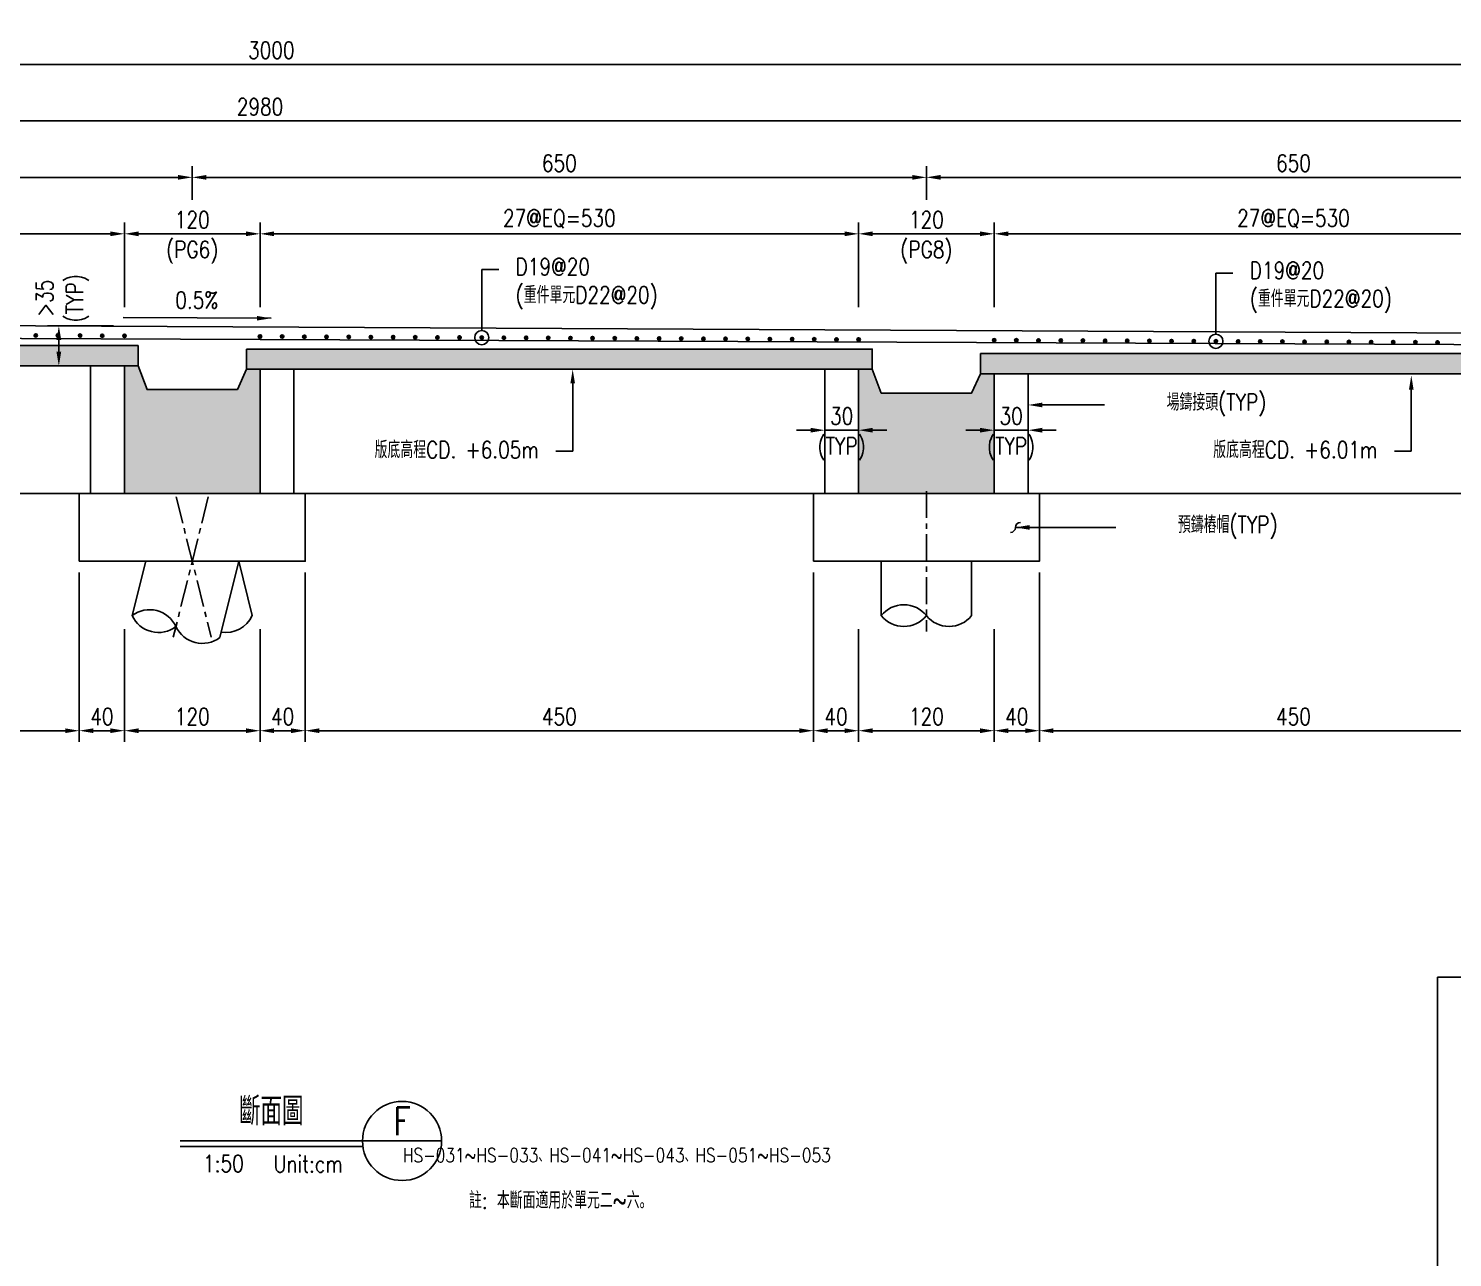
# Model space of a CAD drawing. Extents: x -791 to 13121, y -31587 to 2944.
# Drawn here: x 1700 to 2961, y -8091 to -7002 of the extents above; entities that cross this region are included whole.
import ezdxf
from ezdxf import colors
from ezdxf.entities.mleader import LeaderData, LeaderLine
from ezdxf.enums import TextEntityAlignment as Align
from ezdxf.math import Vec2, Vec3

# ---------------------------------------------------------------- set-up
doc = ezdxf.new("R2010")
doc.units = 0
doc.header["$LTSCALE"] = 0.05
doc.linetypes.add('CENTER', pattern=[50.8, 31.75, -6.35, 6.35, -6.35])
doc.layers.get('0').update_dxf_attribs({"linetype": 'CONTINUOUS'})
doc.layers.get('Defpoints').update_dxf_attribs({"linetype": 'CONTINUOUS'})
for name, color, linetype in [('HB_0', 7, 'CONTINUOUS'), ('HB_DIM', 1, 'CONTINUOUS'), ('HB_ReBar', 3, 'CONTINUOUS'), ('HB_SYMBOLS', 7, 'CONTINUOUS'), ('HB_TXT_CTEXT', 2, 'CONTINUOUS'), ('預鑄梁', 4, 'CONTINUOUS'), ('預鑄版_HATCH', 253, 'CONTINUOUS')]:
    doc.layers.add(name, color=color, linetype=linetype)
doc.styles.get("Standard").update_dxf_attribs({"font": 'ROMANS.shx', "width": 0.8, "bigfont": 'lchinap.shx'})
doc.dimstyles.new('50cm', dxfattribs={"dimscale": 5, "dimtxt": 3, "dimasz": 2.5, "dimexe": 2, "dimexo": 2, "dimgap": 1, "dimtad": 1, "dimdsep": 46, "dimtxsty": 'Standard', "dimcen": 0, "dimclrt": 2, "dimadec": 0, "dimazin": 0, "dimtfac": 1, "dimtix": 1, "dimtmove": 2, "dimatfit": 3, "dimfxl": 0, "dimtolj": 1, "dimtzin": 0, "dimarcsym": 0})

# ---------------------------------------------------------------- blocks, each defined once
blk = doc.blocks.new('預鑄樁帽2x2')
at = {"layer": 'HB_0'}
blk.add_lwpolyline([(-100, 0), (100, 0), (100, 60), (-100, 60)], close=True, dxfattribs=at)
blk = doc.blocks.new('*D86')
at = {"layer": 'Defpoints', "color": 0}
for p in [(3395, -7084.2), (3395, -7211.7), (415, -7259.2)]:
    blk.add_point(p, dxfattribs=at)
at = {"layer": 'HB_DIM', "color": 0, "lineweight": -2}
for p, q in [((415, -7249.2), (415, -7074.2)), ((427.5, -7084.2), (3382.5, -7084.2)), ((3395, -7201.7), (3395, -7074.2))]:
    blk.add_line(p, q, dxfattribs=at)
at = {"layer": 'HB_DIM', "color": 0}
for points in [[(427.5, -7082.1), (427.5, -7086.3), (415, -7084.2)], [(3382.5, -7082.1), (3382.5, -7086.3), (3395, -7084.2)]]:
    blk.add_solid(points, dxfattribs=at)
at = {"layer": 'HB_DIM', "color": 2, "insert": (1905, -7071.7), "char_height": 15, "attachment_point": 5}
blk.add_mtext('\\A1;2980', dxfattribs=at)
blk = doc.blocks.new('*D88')
at = {"layer": 'Defpoints', "color": 0}
for p in [(3415, -7034.2), (3415, -7214.2), (415, -7259.2)]:
    blk.add_point(p, dxfattribs=at)
at = {"layer": 'HB_DIM', "color": 0, "lineweight": -2}
for p, q in [((415, -7249.2), (415, -7024.2)), ((427.5, -7034.2), (3402.5, -7034.2)), ((3415, -7204.2), (3415, -7024.2))]:
    blk.add_line(p, q, dxfattribs=at)
at = {"layer": 'HB_DIM', "color": 0}
for points in [[(427.5, -7032.1), (427.5, -7036.3), (415, -7034.2)], [(3402.5, -7032.1), (3402.5, -7036.3), (3415, -7034.2)]]:
    blk.add_solid(points, dxfattribs=at)
at = {"layer": 'HB_DIM', "color": 2, "insert": (1915, -7021.7), "char_height": 15, "attachment_point": 5}
blk.add_mtext('\\A1;3000', dxfattribs=at)
blk = doc.blocks.new('CA')
at = {"layer": 'HB_SYMBOLS', "color": 3, "linetype": 'Continuous'}
blk.add_line((0, 0), (14, 0), dxfattribs=at)
at = {"layer": 'HB_SYMBOLS', "color": 4, "linetype": 'Continuous'}
blk.add_circle((7, 0), 7, dxfattribs=at)
at = {"layer": 'HB_SYMBOLS', "color": 3, "linetype": 'Continuous', "width": 0.8}
blk.add_attdef('A', text='', height=5, dxfattribs=at).set_placement((7, 3.5), align=Align.MIDDLE)
at = {"layer": 'HB_SYMBOLS', "color": 1, "linetype": 'Continuous', "width": 0.8}
blk.add_attdef('HB2002', text='', height=2.5, dxfattribs=at).set_placement((7, -2.5), align=Align.MIDDLE)
blk = doc.blocks.new('*D81')
at = {"layer": 'Defpoints', "color": 0}
for p in [(1785, -7184.2), (1255, -7259.2), (1785, -7259.2)]:
    blk.add_point(p, dxfattribs=at)
at = {"layer": 'HB_DIM', "color": 0, "lineweight": -2}
for p, q in [((1255, -7249.2), (1255, -7174.2)), ((1267.5, -7184.2), (1772.5, -7184.2)), ((1785, -7249.2), (1785, -7174.2))]:
    blk.add_line(p, q, dxfattribs=at)
at = {"layer": 'HB_DIM', "color": 0}
for points in [[(1267.5, -7182.1), (1267.5, -7186.3), (1255, -7184.2)], [(1772.5, -7182.1), (1772.5, -7186.3), (1785, -7184.2)]]:
    blk.add_solid(points, dxfattribs=at)
at = {"layer": 'HB_DIM', "color": 2, "insert": (1520, -7171), "char_height": 15, "attachment_point": 5}
blk.add_mtext('\\A1;27@EQ=530', dxfattribs=at)
blk = doc.blocks.new('*D82')
at = {"layer": 'Defpoints', "color": 0}
for p in [(2435, -7184.2), (1905, -7259.2), (2435, -7259.2)]:
    blk.add_point(p, dxfattribs=at)
at = {"layer": 'HB_DIM', "color": 0, "lineweight": -2}
for p, q in [((1905, -7249.2), (1905, -7174.2)), ((1917.5, -7184.2), (2422.5, -7184.2)), ((2435, -7249.2), (2435, -7174.2))]:
    blk.add_line(p, q, dxfattribs=at)
at = {"layer": 'HB_DIM', "color": 0}
for points in [[(1917.5, -7182.1), (1917.5, -7186.3), (1905, -7184.2)], [(2422.5, -7182.1), (2422.5, -7186.3), (2435, -7184.2)]]:
    blk.add_solid(points, dxfattribs=at)
at = {"layer": 'HB_DIM', "color": 2, "insert": (2170, -7171), "char_height": 15, "attachment_point": 5}
blk.add_mtext('\\A1;27@EQ=530', dxfattribs=at)
blk = doc.blocks.new('*D83')
at = {"layer": 'Defpoints', "color": 0}
for p in [(3085, -7184.2), (2555, -7259.2), (3085, -7259.2)]:
    blk.add_point(p, dxfattribs=at)
at = {"layer": 'HB_DIM', "color": 0, "lineweight": -2}
for p, q in [((2555, -7249.2), (2555, -7174.2)), ((2567.5, -7184.2), (3072.5, -7184.2)), ((3085, -7249.2), (3085, -7174.2))]:
    blk.add_line(p, q, dxfattribs=at)
at = {"layer": 'HB_DIM', "color": 0}
for points in [[(2567.5, -7182.1), (2567.5, -7186.3), (2555, -7184.2)], [(3072.5, -7182.1), (3072.5, -7186.3), (3085, -7184.2)]]:
    blk.add_solid(points, dxfattribs=at)
at = {"layer": 'HB_DIM', "color": 2, "insert": (2820, -7171), "char_height": 15, "attachment_point": 5}
blk.add_mtext('\\A1;27@EQ=530', dxfattribs=at)
blk = doc.blocks.new('_DotBlank')
at = {"color": 0, "linetype": 'ByBlock', "lineweight": -2}
blk.add_line((-0.5, 0), (-1, 0), dxfattribs=at)
blk.add_circle((0, 0), 0.5, dxfattribs=at)
blk = doc.blocks.new('ReBarPoint')
at = {"layer": 'HB_0'}
h = blk.add_hatch(color=0, dxfattribs=at)
h.dxf.hatch_style = 1
edge = h.paths.add_edge_path()
edge.add_arc((0, 0), 1.5, 0, 360)
at = {"layer": 'HB_ReBar', "color": 0}
blk.add_circle((0, 0), 1.5, dxfattribs=at)
blk = doc.blocks.new('PG67')
at = {"layer": 'HB_0'}
h = blk.add_hatch(color=253, dxfattribs=at)
h.dxf.hatch_style = 1
h.paths.add_polyline_path([(0, 0), (0, 113), (12, 113), (20, 92), (100, 92), (108, 110), (120, 110), (120, 0)])
at = {"layer": '預鑄梁'}
blk.add_lwpolyline([(0, 0), (0, 113), (12, 113), (20, 92), (100, 92), (108, 110), (120, 110), (120, 0), (0, 0)], dxfattribs=at)
blk = doc.blocks.new('PG89')
at = {"layer": 'HB_0'}
h = blk.add_hatch(color=253, dxfattribs=at)
h.dxf.hatch_style = 1
h.paths.add_polyline_path([(0, 0), (0, 110), (12, 110), (20, 89), (100, 89), (108, 106), (120, 106), (120, 0)])
at = {"layer": '預鑄梁'}
blk.add_lwpolyline([(0, 0), (0, 110), (12, 110), (20, 89), (100, 89), (108, 106), (120, 106), (120, 0), (0, 0)], dxfattribs=at)
blk = doc.blocks.new('*D98')
at = {"layer": 'Defpoints', "color": 0}
for p in [(2435, -7358.1), (2405, -7414.2), (2435, -7414.2)]:
    blk.add_point(p, dxfattribs=at)
at = {"layer": 'HB_DIM', "color": 0, "lineweight": -2}
for p, q in [((2405, -7404.2), (2405, -7348.1)), ((2435, -7404.2), (2435, -7348.1)), ((2392.5, -7358.1), (2380, -7358.1)), ((2405, -7358.1), (2435, -7358.1)), ((2447.5, -7358.1), (2460, -7358.1))]:
    blk.add_line(p, q, dxfattribs=at)
at = {"layer": 'HB_DIM', "color": 0}
for points in [[(2392.5, -7356), (2392.5, -7360.2), (2405, -7358.1)], [(2447.5, -7356), (2447.5, -7360.2), (2435, -7358.1)]]:
    blk.add_solid(points, dxfattribs=at)
at = {"layer": 'HB_DIM', "color": 2, "char_height": 15, "attachment_point": 5}
for s, insert in [('\\A1;30', (2420, -7345.6)), ('\\A1;(TYP)', (2420, -7374.6))]:
    blk.add_mtext(s, dxfattribs=dict(at, insert=insert))
blk = doc.blocks.new('*D99')
at = {"layer": 'Defpoints', "color": 0}
for p in [(2585, -7358.1), (2555, -7414.2), (2585, -7414.2)]:
    blk.add_point(p, dxfattribs=at)
at = {"layer": 'HB_DIM', "color": 0, "lineweight": -2}
for p, q in [((2555, -7404.2), (2555, -7348.1)), ((2585, -7404.2), (2585, -7348.1)), ((2542.5, -7358.1), (2530, -7358.1)), ((2555, -7358.1), (2585, -7358.1)), ((2597.5, -7358.1), (2610, -7358.1))]:
    blk.add_line(p, q, dxfattribs=at)
at = {"layer": 'HB_DIM', "color": 0}
for points in [[(2542.5, -7356), (2542.5, -7360.2), (2555, -7358.1)], [(2597.5, -7356), (2597.5, -7360.2), (2585, -7358.1)]]:
    blk.add_solid(points, dxfattribs=at)
at = {"layer": 'HB_DIM', "color": 2, "char_height": 15, "attachment_point": 5}
for s, insert in [('\\A1;30', (2570, -7345.6)), ('\\A1;(TYP)', (2570, -7374.6))]:
    blk.add_mtext(s, dxfattribs=dict(at, insert=insert))
blk = doc.blocks.new('*D128')
at = {"layer": 'Defpoints', "color": 0}
for p in [(1726.9, -7265.7), (1785.2, -7265.7), (1785, -7301.2)]:
    blk.add_point(p, dxfattribs=at)
at = {"layer": 'HB_DIM', "color": 0, "lineweight": -2}
for p, q in [((1775.2, -7265.7), (1716.9, -7265.7)), ((1726.9, -7288.7), (1726.9, -7278.2)), ((1775, -7301.2), (1716.9, -7301.2))]:
    blk.add_line(p, q, dxfattribs=at)
at = {"layer": 'HB_DIM', "color": 0}
for points in [[(1724.8, -7278.2), (1729, -7278.2), (1726.9, -7265.7)], [(1724.8, -7288.7), (1729, -7288.7), (1726.9, -7301.2)]]:
    blk.add_solid(points, dxfattribs=at)
at = {"layer": 'HB_DIM', "color": 2, "char_height": 15, "attachment_point": 5, "rotation": 90}
for s, insert in [('\\A1;(TYP)', (1743.4, -7241.3)), ('\\A1;>35', (1714.4, -7241.3))]:
    blk.add_mtext(s, dxfattribs=dict(at, insert=insert))
blk = doc.blocks.new('80cm直樁')
at = {"layer": 'HB_0', "linetype": 'Continuous'}
for p, q in [((-40, -48.1), (-40, 0)), ((40, -48.1), (40, 0))]:
    blk.add_line(p, q, dxfattribs=at)
for points in [[(-40, -48.1, -0.48), (0, -48.1, 0.48), (40, -48.1, 0.48)], [(-40, -48.1, 0.48), (0, -48.1, 0.48)]]:
    blk.add_lwpolyline(points, format="xyb", dxfattribs=at)
at = {"layer": 'HB_DIM', "color": 1, "linetype": 'CENTER', "ltscale": 15}
blk.add_line((0, 62.2), (0, -62.2), dxfattribs=at)
blk = doc.blocks.new('80cm斜樁側面')
at = {"layer": 'HB_0', "linetype": 'Continuous'}
for points in [[(-41.2, 0), (-53.2, -48.1)], [(24.4, -67.5), (41.2, 0)]]:
    blk.add_lwpolyline(points, dxfattribs=at)
at = {"layer": 'HB_0'}
blk.add_lwpolyline([(53.2, -48.1), (41.2, 0)], dxfattribs=at)
at = {"layer": 'HB_0', "linetype": 'Continuous'}
for points in [[(-53.2, -48.1, -0.48), (-14.4, -57.8, 0.48), (24.4, -67.5, 0.48)], [(-53.2, -48.1, 0.48), (-14.4, -57.8, 0.48)], [(25.6, -62.6, 0.340232), (53.2, -48.1)]]:
    blk.add_lwpolyline(points, format="xyb", dxfattribs=at)
at = {"layer": 'HB_DIM', "color": 1, "linetype": 'CENTER', "ltscale": 15}
for p, q in [((14.2, 57), (-16.8, -67.3)), ((-14.2, 57), (16.8, -67.3))]:
    blk.add_line(p, q, dxfattribs=at)
blk = doc.blocks.new('*D828')
at = {"layer": 'Defpoints', "color": 0}
for p in [(1845, -7134.2), (1195, -7164.2), (1845, -7164.2)]:
    blk.add_point(p, dxfattribs=at)
at = {"layer": 'HB_DIM', "color": 0, "lineweight": -2}
for p, q in [((1195, -7154.2), (1195, -7124.2)), ((1207.5, -7134.2), (1832.5, -7134.2)), ((1845, -7154.2), (1845, -7124.2))]:
    blk.add_line(p, q, dxfattribs=at)
at = {"layer": 'HB_DIM', "color": 0}
for points in [[(1207.5, -7132.1), (1207.5, -7136.3), (1195, -7134.2)], [(1832.5, -7132.1), (1832.5, -7136.3), (1845, -7134.2)]]:
    blk.add_solid(points, dxfattribs=at)
at = {"layer": 'HB_DIM', "color": 2, "insert": (1520, -7121.7), "char_height": 15, "attachment_point": 5}
blk.add_mtext('\\A1;650', dxfattribs=at)
blk = doc.blocks.new('*D829')
at = {"layer": 'Defpoints', "color": 0}
for p in [(2495, -7134.2), (1845, -7164.2), (2495, -7164.2)]:
    blk.add_point(p, dxfattribs=at)
at = {"layer": 'HB_DIM', "color": 0, "lineweight": -2}
for p, q in [((1845, -7154.2), (1845, -7124.2)), ((1857.5, -7134.2), (2482.5, -7134.2)), ((2495, -7154.2), (2495, -7124.2))]:
    blk.add_line(p, q, dxfattribs=at)
at = {"layer": 'HB_DIM', "color": 0}
for points in [[(1857.5, -7132.1), (1857.5, -7136.3), (1845, -7134.2)], [(2482.5, -7132.1), (2482.5, -7136.3), (2495, -7134.2)]]:
    blk.add_solid(points, dxfattribs=at)
at = {"layer": 'HB_DIM', "color": 2, "insert": (2170, -7121.7), "char_height": 15, "attachment_point": 5}
blk.add_mtext('\\A1;650', dxfattribs=at)
blk = doc.blocks.new('*D830')
at = {"layer": 'Defpoints', "color": 0}
for p in [(3145, -7134.2), (2495, -7164.2), (3145, -7164.2)]:
    blk.add_point(p, dxfattribs=at)
at = {"layer": 'HB_DIM', "color": 0, "lineweight": -2}
for p, q in [((2495, -7154.2), (2495, -7124.2)), ((2507.5, -7134.2), (3132.5, -7134.2)), ((3145, -7154.2), (3145, -7124.2))]:
    blk.add_line(p, q, dxfattribs=at)
at = {"layer": 'HB_DIM', "color": 0}
for points in [[(2507.5, -7132.1), (2507.5, -7136.3), (2495, -7134.2)], [(3132.5, -7132.1), (3132.5, -7136.3), (3145, -7134.2)]]:
    blk.add_solid(points, dxfattribs=at)
at = {"layer": 'HB_DIM', "color": 2, "insert": (2820, -7121.7), "char_height": 15, "attachment_point": 5}
blk.add_mtext('\\A1;650', dxfattribs=at)
blk = doc.blocks.new('*D824')
at = {"layer": 'Defpoints', "color": 0}
for p in [(1785, -7184.2), (1785, -7259.2), (1905, -7259.2)]:
    blk.add_point(p, dxfattribs=at)
at = {"layer": 'HB_DIM', "color": 0, "lineweight": -2}
for p, q in [((1785, -7249.2), (1785, -7174.2)), ((1892.5, -7184.2), (1797.5, -7184.2)), ((1905, -7249.2), (1905, -7174.2))]:
    blk.add_line(p, q, dxfattribs=at)
at = {"layer": 'HB_DIM', "color": 0}
for points in [[(1797.5, -7182.1), (1797.5, -7186.3), (1785, -7184.2)], [(1892.5, -7182.1), (1892.5, -7186.3), (1905, -7184.2)]]:
    blk.add_solid(points, dxfattribs=at)
at = {"layer": 'HB_DIM', "color": 2, "char_height": 15, "attachment_point": 5}
for s, insert in [('\\A1;120', (1845, -7171.7)), ('\\A1;(PG6)', (1845, -7200.6))]:
    blk.add_mtext(s, dxfattribs=dict(at, insert=insert))
blk = doc.blocks.new('*D825')
at = {"layer": 'Defpoints', "color": 0}
for p in [(2435, -7184.2), (2435, -7259.2), (2555, -7259.2)]:
    blk.add_point(p, dxfattribs=at)
at = {"layer": 'HB_DIM', "color": 0, "lineweight": -2}
for p, q in [((2435, -7249.2), (2435, -7174.2)), ((2542.5, -7184.2), (2447.5, -7184.2)), ((2555, -7249.2), (2555, -7174.2))]:
    blk.add_line(p, q, dxfattribs=at)
at = {"layer": 'HB_DIM', "color": 0}
for points in [[(2447.5, -7182.1), (2447.5, -7186.3), (2435, -7184.2)], [(2542.5, -7182.1), (2542.5, -7186.3), (2555, -7184.2)]]:
    blk.add_solid(points, dxfattribs=at)
at = {"layer": 'HB_DIM', "color": 2, "char_height": 15, "attachment_point": 5}
for s, insert in [('\\A1;120', (2495, -7171.7)), ('\\A1;(PG8)', (2495, -7200.6))]:
    blk.add_mtext(s, dxfattribs=dict(at, insert=insert))
blk = doc.blocks.new('*D864')
at = {"layer": 'Defpoints', "color": 0}
for p in [(1295, -7474.2), (1745, -7474.2), (1745, -7624.2)]:
    blk.add_point(p, dxfattribs=at)
at = {"layer": 'HB_DIM', "color": 0, "lineweight": -2}
for p, q in [((1295, -7484.2), (1295, -7634.2)), ((1745, -7484.2), (1745, -7634.2)), ((1307.5, -7624.2), (1732.5, -7624.2))]:
    blk.add_line(p, q, dxfattribs=at)
at = {"layer": 'HB_DIM', "color": 0}
for points in [[(1307.5, -7622.1), (1307.5, -7626.3), (1295, -7624.2)], [(1732.5, -7622.1), (1732.5, -7626.3), (1745, -7624.2)]]:
    blk.add_solid(points, dxfattribs=at)
at = {"layer": 'HB_DIM', "color": 2, "insert": (1520, -7611.7), "char_height": 15, "attachment_point": 5}
blk.add_mtext('\\A1;450', dxfattribs=at)
blk = doc.blocks.new('*D865')
at = {"layer": 'Defpoints', "color": 0}
for p in [(2435, -7524.2), (2555, -7524.2), (2555, -7624.2)]:
    blk.add_point(p, dxfattribs=at)
at = {"layer": 'HB_DIM', "color": 0, "lineweight": -2}
for p, q in [((2435, -7534.2), (2435, -7634.2)), ((2555, -7534.2), (2555, -7634.2)), ((2447.5, -7624.2), (2542.5, -7624.2))]:
    blk.add_line(p, q, dxfattribs=at)
at = {"layer": 'HB_DIM', "color": 0}
for points in [[(2447.5, -7622.1), (2447.5, -7626.3), (2435, -7624.2)], [(2542.5, -7622.1), (2542.5, -7626.3), (2555, -7624.2)]]:
    blk.add_solid(points, dxfattribs=at)
at = {"layer": 'HB_DIM', "color": 2, "insert": (2495, -7611.7), "char_height": 15, "attachment_point": 5}
blk.add_mtext('\\A1;120', dxfattribs=at)
blk = doc.blocks.new('*D867')
at = {"layer": 'Defpoints', "color": 0}
for p in [(1945, -7474.2), (2395, -7474.2), (2395, -7624.2)]:
    blk.add_point(p, dxfattribs=at)
at = {"layer": 'HB_DIM', "color": 0, "lineweight": -2}
for p, q in [((1945, -7484.2), (1945, -7634.2)), ((2395, -7484.2), (2395, -7634.2)), ((1957.5, -7624.2), (2382.5, -7624.2))]:
    blk.add_line(p, q, dxfattribs=at)
at = {"layer": 'HB_DIM', "color": 0}
for points in [[(1957.5, -7622.1), (1957.5, -7626.3), (1945, -7624.2)], [(2382.5, -7622.1), (2382.5, -7626.3), (2395, -7624.2)]]:
    blk.add_solid(points, dxfattribs=at)
at = {"layer": 'HB_DIM', "color": 2, "insert": (2170, -7611.7), "char_height": 15, "attachment_point": 5}
blk.add_mtext('\\A1;450', dxfattribs=at)
blk = doc.blocks.new('*D868')
at = {"layer": 'Defpoints', "color": 0}
for p in [(2595, -7474.2), (2555, -7524.2), (2555, -7624.2)]:
    blk.add_point(p, dxfattribs=at)
at = {"layer": 'HB_DIM', "color": 0, "lineweight": -2}
for p, q in [((2595, -7484.2), (2595, -7634.2)), ((2555, -7534.2), (2555, -7634.2)), ((2582.5, -7624.2), (2567.5, -7624.2))]:
    blk.add_line(p, q, dxfattribs=at)
at = {"layer": 'HB_DIM', "color": 0}
for points in [[(2567.5, -7622.1), (2567.5, -7626.3), (2555, -7624.2)], [(2582.5, -7622.1), (2582.5, -7626.3), (2595, -7624.2)]]:
    blk.add_solid(points, dxfattribs=at)
at = {"layer": 'HB_DIM', "color": 2, "insert": (2575, -7611.7), "char_height": 15, "attachment_point": 5}
blk.add_mtext('\\A1;40', dxfattribs=at)
blk = doc.blocks.new('*D871')
at = {"layer": 'Defpoints', "color": 0}
for p in [(2595, -7474.2), (3045, -7474.2), (3045, -7624.2)]:
    blk.add_point(p, dxfattribs=at)
at = {"layer": 'HB_DIM', "color": 0, "lineweight": -2}
for p, q in [((2595, -7484.2), (2595, -7634.2)), ((3045, -7484.2), (3045, -7634.2)), ((2607.5, -7624.2), (3032.5, -7624.2))]:
    blk.add_line(p, q, dxfattribs=at)
at = {"layer": 'HB_DIM', "color": 0}
for points in [[(2607.5, -7622.1), (2607.5, -7626.3), (2595, -7624.2)], [(3032.5, -7622.1), (3032.5, -7626.3), (3045, -7624.2)]]:
    blk.add_solid(points, dxfattribs=at)
at = {"layer": 'HB_DIM', "color": 2, "insert": (2820, -7611.7), "char_height": 15, "attachment_point": 5}
blk.add_mtext('\\A1;450', dxfattribs=at)
blk = doc.blocks.new('*D876')
at = {"layer": 'Defpoints', "color": 0}
for p in [(2395, -7474.2), (2435, -7524.2), (2435, -7624.2)]:
    blk.add_point(p, dxfattribs=at)
at = {"layer": 'HB_DIM', "color": 0, "lineweight": -2}
for p, q in [((2395, -7484.2), (2395, -7634.2)), ((2435, -7534.2), (2435, -7634.2)), ((2407.5, -7624.2), (2422.5, -7624.2))]:
    blk.add_line(p, q, dxfattribs=at)
at = {"layer": 'HB_DIM', "color": 0}
for points in [[(2407.5, -7622.1), (2407.5, -7626.3), (2395, -7624.2)], [(2422.5, -7622.1), (2422.5, -7626.3), (2435, -7624.2)]]:
    blk.add_solid(points, dxfattribs=at)
at = {"layer": 'HB_DIM', "color": 2, "insert": (2415, -7611.7), "char_height": 15, "attachment_point": 5}
blk.add_mtext('\\A1;40', dxfattribs=at)
blk = doc.blocks.new('*D877')
at = {"layer": 'Defpoints', "color": 0}
for p in [(1785, -7524.2), (1905, -7524.2), (1905, -7624.2)]:
    blk.add_point(p, dxfattribs=at)
at = {"layer": 'HB_DIM', "color": 0, "lineweight": -2}
for p, q in [((1785, -7534.2), (1785, -7634.2)), ((1905, -7534.2), (1905, -7634.2)), ((1797.5, -7624.2), (1892.5, -7624.2))]:
    blk.add_line(p, q, dxfattribs=at)
at = {"layer": 'HB_DIM', "color": 0}
for points in [[(1797.5, -7622.1), (1797.5, -7626.3), (1785, -7624.2)], [(1892.5, -7622.1), (1892.5, -7626.3), (1905, -7624.2)]]:
    blk.add_solid(points, dxfattribs=at)
at = {"layer": 'HB_DIM', "color": 2, "insert": (1845, -7611.7), "char_height": 15, "attachment_point": 5}
blk.add_mtext('\\A1;120', dxfattribs=at)
blk = doc.blocks.new('*D878')
at = {"layer": 'Defpoints', "color": 0}
for p in [(1945, -7474.2), (1905, -7524.2), (1905, -7624.2)]:
    blk.add_point(p, dxfattribs=at)
at = {"layer": 'HB_DIM', "color": 0, "lineweight": -2}
for p, q in [((1945, -7484.2), (1945, -7634.2)), ((1905, -7534.2), (1905, -7634.2)), ((1932.5, -7624.2), (1917.5, -7624.2))]:
    blk.add_line(p, q, dxfattribs=at)
at = {"layer": 'HB_DIM', "color": 0}
for points in [[(1917.5, -7622.1), (1917.5, -7626.3), (1905, -7624.2)], [(1932.5, -7622.1), (1932.5, -7626.3), (1945, -7624.2)]]:
    blk.add_solid(points, dxfattribs=at)
at = {"layer": 'HB_DIM', "color": 2, "insert": (1925, -7611.7), "char_height": 15, "attachment_point": 5}
blk.add_mtext('\\A1;40', dxfattribs=at)
blk = doc.blocks.new('*D879')
at = {"layer": 'Defpoints', "color": 0}
for p in [(1745, -7474.2), (1785, -7524.2), (1785, -7624.2)]:
    blk.add_point(p, dxfattribs=at)
at = {"layer": 'HB_DIM', "color": 0, "lineweight": -2}
for p, q in [((1745, -7484.2), (1745, -7634.2)), ((1785, -7534.2), (1785, -7634.2)), ((1757.5, -7624.2), (1772.5, -7624.2))]:
    blk.add_line(p, q, dxfattribs=at)
at = {"layer": 'HB_DIM', "color": 0}
for points in [[(1757.5, -7622.1), (1757.5, -7626.3), (1745, -7624.2)], [(1772.5, -7622.1), (1772.5, -7626.3), (1785, -7624.2)]]:
    blk.add_solid(points, dxfattribs=at)
at = {"layer": 'HB_DIM', "color": 2, "insert": (1765, -7611.7), "char_height": 15, "attachment_point": 5}
blk.add_mtext('\\A1;40', dxfattribs=at)

msp = doc.modelspace()

# ---------------------------------------------------------------- hatches: boundary and pattern name
at = {"layer": '預鑄版_HATCH', "linetype": 'Continuous'}
h = msp.add_hatch(color=256, dxfattribs=at)
h.dxf.hatch_style = 2
h.paths.add_polyline_path([(1243, -7283.202), (1797, -7283.202), (1797, -7301.202), (1243, -7301.202)])
h = msp.add_hatch(color=256, dxfattribs=at)
h.dxf.hatch_style = 2
h.paths.add_polyline_path([(1893, -7286.202), (2447, -7286.202), (2447, -7304.202), (1893, -7304.202)])
h = msp.add_hatch(color=256, dxfattribs=at)
h.dxf.hatch_style = 2
h.paths.add_polyline_path([(2543, -7290.202), (3097, -7290.202), (3097, -7308.202), (2543, -7308.202)])

# ---------------------------------------------------------------- linework, layer by layer
at = {"layer": 'Defpoints', "color": 217}
msp.add_lwpolyline([(3945, -7842.5), (2947.5, -7842.5), (2947.5, -8287.5), (0, -8287.5), (0, -5525), (3945, -5525)], close=True, dxfattribs=at)
at = {"layer": 'HB_0', "color": 252}
for p, q in [((1755, -7414.201), (1755, -7301.202)), ((1935, -7414.201), (1935, -7304.202)), ((2405, -7414.201), (2405, -7304.202)), ((2585, -7414.201), (2585, -7308.202))]:
    msp.add_line(p, q, dxfattribs=at)
at = {"layer": 'HB_0', "color": 4}
msp.add_lwpolyline([(1255, -7301.202), (1785, -7301.202), (1785, -7414.201), (1905, -7414.201), (1905, -7304.202), (2435, -7304.202), (2435, -7414.201), (2555, -7414.201), (2555, -7308.202), (3085, -7308.202), (3085, -7414.201), (3205, -7414.201), (3205, -7310.201), (3395, -7310.201), (3395, -7274.101), (425.05, -7259.251, 0.41567878)], format="xyb", dxfattribs=at)
at = {"layer": 'HB_0', "color": 7, "linetype": 'Continuous'}
for points in [[(1243, -7283.202), (1797, -7283.202), (1797, -7301.202), (1243, -7301.202)], [(1893, -7286.202), (2447, -7286.202), (2447, -7304.202), (1893, -7304.202)], [(2543, -7290.202), (3097, -7290.202), (3097, -7308.202), (2543, -7308.202)]]:
    msp.add_lwpolyline(points, close=True, dxfattribs=at)
at = {"layer": 'HB_0'}
msp.add_lwpolyline([(3395, -7309.201), (3395, -7414.201), (645, -7414.201)], dxfattribs=at)
at = {"layer": 'HB_ReBar'}
msp.add_lwpolyline([(3385, -7284.051), (425, -7271.465), (425, -7296.465)], dxfattribs=at)
at = {"layer": 'HB_TXT_CTEXT', "color": 3, "linetype": 'Continuous'}
msp.add_line((1834.241, -7987.5), (1995.759, -7987.5), dxfattribs=at)
at = {"layer": 'HB_TXT_CTEXT', "color": 1, "linetype": 'Continuous'}
msp.add_line((1834.241, -7992.5), (1996.118, -7992.5), dxfattribs=at)

# ---------------------------------------------------------------- block references
at = {"layer": 'HB_0'}
for name, p in [('PG67', (1785, -7414.201)), ('PG89', (2435, -7414.201)), ('80cm直樁', (2495, -7474.201)), ('預鑄樁帽2x2', (1845, -7474.201)), ('80cm斜樁側面', (1845, -7474.201)), ('預鑄樁帽2x2', (2495, -7474.201))]:
    msp.add_blockref(name, p, dxfattribs=at)
at = {"layer": 'HB_ReBar'}
for p in [(1706.482, -7274.159), (1726.111, -7274.257), (1745.741, -7274.355), (1765.37, -7274.453), (1785, -7274.551), (1905, -7275.151), (1924.63, -7275.249), (1944.259, -7275.347), (1963.889, -7275.446), (1983.519, -7275.544), (2003.148, -7275.642), (2022.778, -7275.74), (2042.407, -7275.838), (2062.037, -7275.936), (2081.667, -7276.034), (2101.296, -7276.133), (2120.926, -7276.231), (2140.556, -7276.329), (2160.185, -7276.427), (2179.815, -7276.525), (2199.444, -7276.623), (2219.074, -7276.721), (2238.704, -7276.82), (2258.333, -7276.918), (2277.963, -7277.016), (2297.593, -7277.114), (2317.222, -7277.212), (2336.852, -7277.31), (2356.482, -7277.409), (2376.111, -7277.507), (2395.741, -7277.605), (2415.37, -7277.703), (2435, -7277.801), (2555, -7278.401), (2574.63, -7278.499), (2594.259, -7278.597), (2613.889, -7278.696), (2633.519, -7278.794), (2653.148, -7278.892), (2672.778, -7278.99), (2692.407, -7279.088), (2712.037, -7279.186), (2731.667, -7279.284), (2751.296, -7279.383), (2770.926, -7279.481), (2790.556, -7279.579), (2810.185, -7279.677), (2829.815, -7279.775), (2849.444, -7279.873), (2869.074, -7279.971), (2888.704, -7280.07), (2908.333, -7280.168), (2927.963, -7280.266), (2947.593, -7280.364)]:
    msp.add_blockref('ReBarPoint', p, dxfattribs=at)
at = {"layer": 'HB_TXT_CTEXT', "linetype": 'Continuous'}
ref = msp.add_blockref('CA', (1995.759, -7987.5), dxfattribs=dict(at, xscale=4.99999875465619, yscale=4.99999875465619, zscale=4.99999875465619))
ref.add_attrib('HB2002', 'HS-031~HS-033、HS-041~HS-043、HS-051~HS-053', dxfattribs={"layer": 'HB_SYMBOLS', "color": 1, "linetype": 'Continuous', "height": 12.5, "width": 0.8}).set_placement((2220.914, -8000), align=Align.MIDDLE)
ref.add_attrib('A', 'F', dxfattribs={"layer": 'HB_SYMBOLS', "color": 3, "linetype": 'Continuous', "height": 25, "width": 0.8}).set_placement((2030.759, -7970), align=Align.MIDDLE)

# ---------------------------------------------------------------- texts
at = {"layer": 'HB_0', "color": 2, "linetype": 'Continuous', "width": 0.8}
for s, p in [('1:50', (1872.618, -8007.5)), ('Unit:cm', (1947.672, -8007.5))]:
    msp.add_text(s, height=15, dxfattribs=at).set_placement(p, align=Align.MIDDLE)
msp.add_text('註: 本斷面適用於單元二~六。', height=15, dxfattribs=at).set_placement((2089.954, -8039.973), align=Align.MIDDLE_LEFT)
at = {"layer": 'HB_TXT_CTEXT', "linetype": 'Continuous', "width": 0.8}
msp.add_text('0.5%%%', height=15, dxfattribs=at).set_placement((1829.995, -7242.937), align=Align.MIDDLE_LEFT)
at = {"layer": 'HB_TXT_CTEXT', "color": 3, "linetype": 'Continuous', "width": 0.8}
msp.add_text('斷面圖', height=25.0001, dxfattribs=at).set_placement((1915, -7960), align=Align.MIDDLE)

# ---------------------------------------------------------------- dimensions: what is measured, and where the dimension line sits
at = {"layer": 'HB_DIM'}
for base, p1, p2, picture, middle in [((3415, -7034.201), (415, -7259.201), (3415, -7214.201), '*D88', (1915, -7021.701)), ((3395, -7084.201), (415, -7259.201), (3395, -7211.701), '*D86', (1905, -7071.701)), ((1845, -7134.201), (1195, -7164.201), (1845, -7164.201), '*D828', (1520, -7121.701)), ((2495, -7134.201), (1845, -7164.201), (2495, -7164.201), '*D829', (2170, -7121.701)), ((3145, -7134.201), (2495, -7164.201), (3145, -7164.201), '*D830', (2820, -7121.701)), ((1745, -7624.201), (1295, -7474.201), (1745, -7474.201), '*D864', (1520, -7611.701)), ((1905, -7624.201), (1945, -7474.201), (1905, -7524.201), '*D878', (1925, -7611.701)), ((2395, -7624.201), (1945, -7474.201), (2395, -7474.201), '*D867', (2170, -7611.701)), ((2555, -7624.201), (2595, -7474.201), (2555, -7524.201), '*D868', (2575, -7611.701)), ((3045, -7624.201), (2595, -7474.201), (3045, -7474.201), '*D871', (2820, -7611.701)), ((1905, -7624.201), (1785, -7524.201), (1905, -7524.201), '*D877', (1845, -7611.701)), ((2555, -7624.201), (2435, -7524.201), (2555, -7524.201), '*D865', (2495, -7611.701))]:
    dim = msp.add_linear_dim(base=base, p1=p1, p2=p2, dimstyle='50cm', dxfattribs=at)
    dim.commit()
    dim.dimension.update_dxf_attribs({"geometry": picture, "text_midpoint": middle})
for base, p1, p2, text, picture, middle in [((1785, -7184.201), (1255, -7259.201), (1785, -7259.201), '27@EQ=<>', '*D81', (1520, -7170.987)), ((2435, -7184.201), (1905, -7259.201), (2435, -7259.201), '27@EQ=<>', '*D82', (2170, -7170.987)), ((3085, -7184.201), (2555, -7259.201), (3085, -7259.201), '27@EQ=<>', '*D83', (2820, -7170.987)), ((2435, -7358.123), (2405, -7414.201), (2435, -7414.201), '<>\\X(TYP)', '*D98', (2420, -7358.123)), ((2585, -7358.123), (2555, -7414.201), (2585, -7414.201), '<>\\X(TYP)', '*D99', (2570, -7358.123))]:
    dim = msp.add_linear_dim(base=base, p1=p1, p2=p2, text=text, dimstyle='50cm', dxfattribs=at)
    dim.commit()
    dim.dimension.update_dxf_attribs({"geometry": picture, "text_midpoint": middle})
for base, p1, p2, text, picture, middle in [((1785, -7184.201), (1905, -7259.201), (1785, -7259.201), '<>\\X(PG6)', '*D824', (1845, -7184.201)), ((2435, -7184.201), (2555, -7259.201), (2435, -7259.201), '<>\\X(PG8)', '*D825', (2495, -7184.201))]:
    dim = msp.add_linear_dim(base=base, p1=p1, p2=p2, angle=180, text=text, dimstyle='50cm', dxfattribs=at)
    dim.commit()
    dim.dimension.update_dxf_attribs({"geometry": picture, "text_midpoint": middle})
dim = msp.add_linear_dim(base=(1726.927, -7265.651), p1=(1785, -7301.201), p2=(1785.178, -7265.651), angle=90, text='>35\\X(TYP)', dimstyle='50cm', dxfattribs=at)
dim.commit()
dim.dimension.update_dxf_attribs({"geometry": '*D128', "text_midpoint": (1726.927, -7241.342), "dimtype": 160})
for base, p1, p2, picture, middle in [((1785, -7624.201), (1745, -7474.201), (1785, -7524.201), '*D879', (1765, -7611.701)), ((2435, -7624.201), (2395, -7474.201), (2435, -7524.201), '*D876', (2415, -7611.701))]:
    dim = msp.add_linear_dim(base=base, p1=p1, p2=p2, angle=180, dimstyle='50cm', dxfattribs=at)
    dim.commit()
    dim.dimension.update_dxf_attribs({"geometry": picture, "text_midpoint": middle})

# ---------------------------------------------------------------- leaders
msp.add_leader([(1914.746, -7259.018), (1783.991, -7258.365)], dimstyle='50cm', dxfattribs=at)
msp.add_leader([(2573.791, -7444.201), (2662.583, -7444.201)], dimstyle='50cm', override={"dimgap": 1, "dimtad": 0, "dimldrblk": 'Integral'}, dxfattribs=at)
ml = msp.add_multileader_mtext('Standard', dxfattribs=at)
ml.set_content('D19@20\\P(重件單元D22@20)', color=2)
ml.set_leader_properties(color=1)
ml.set_arrow_properties(name='DOTBLANK')
ml.build(insert=Vec2(0, 0))
ml.multileader.update_dxf_attribs({"dogleg_length": 3, "arrow_head_size": 12.5, "scale": 5})
ctx = ml.context
ctx.base_point, ctx.scale, ctx.char_height, ctx.arrow_head_size, ctx.landing_gap_size, ctx.plane_origin = Vec3(2116.296, -7215.828), 5, 15, 12.5, 15, Vec3(2101.296, -7276.133)
notes = []
notes.append((ctx, [(0, (1, 1, 0), (2101.296, -7215.828), (1, 0), 15, [(0, [(2101.296, -7276.133)], 0, [])])]))
ctx.mtext.insert, ctx.mtext.flow_direction = Vec3(2131.296, -7205.828), 5
ml = msp.add_multileader_mtext('Standard', dxfattribs=at)
ml.set_content('D19@20\\P(重件單元D22@20)', color=2)
ml.set_leader_properties(color=1)
ml.set_arrow_properties(name='DOTBLANK')
ml.build(insert=Vec2(0, 0))
ml.multileader.update_dxf_attribs({"dogleg_length": 3, "arrow_head_size": 12.5, "scale": 5})
ctx = ml.context
ctx.base_point, ctx.scale, ctx.char_height, ctx.arrow_head_size, ctx.landing_gap_size, ctx.plane_origin = Vec3(2766.296, -7219.078), 5, 15, 12.5, 15, Vec3(2751.296, -7279.383)
notes.append((ctx, [(0, (1, 1, 0), (2751.296, -7219.078), (1, 0), 15, [(0, [(2751.296, -7279.383)], 0, [])])]))
ctx.mtext.insert, ctx.mtext.flow_direction = Vec3(2781.296, -7209.078), 5
ml = msp.add_multileader_mtext('Standard', dxfattribs=at)
ml.set_content('版底高程CD. +6.05m', color=2)
ml.set_leader_properties(color=1)
ml.build(insert=Vec2(0, 0))
ml.multileader.update_dxf_attribs({"dogleg_length": 3, "arrow_head_size": 12.5, "scale": 5})
ctx = ml.context
ctx.base_point, ctx.scale, ctx.char_height, ctx.arrow_head_size, ctx.landing_gap_size, ctx.plane_origin = Vec3(1942.897, -7376.77), 5, 15, 12.5, 15, Vec3(1901.826, -7297.201)
ctx.text_align_type = 2
notes.append((ctx, [(0, (1, 1, 0), (2181.826, -7376.77), (-1, 0), 15, [(0, [(2181.826, -7304.202)], 0, [])])]))
ctx.mtext.insert, ctx.mtext.alignment, ctx.mtext.flow_direction = Vec3(2151.826, -7367.864), 3, 5
ml = msp.add_multileader_mtext('Standard', dxfattribs=at)
ml.set_content('版底高程CD. +6.01m', color=2)
ml.set_leader_properties(color=1)
ml.build(insert=Vec2(0, 0))
ml.multileader.update_dxf_attribs({"dogleg_length": 3, "arrow_head_size": 12.5, "scale": 5})
ctx = ml.context
ctx.base_point, ctx.scale, ctx.char_height, ctx.arrow_head_size, ctx.landing_gap_size, ctx.plane_origin = Vec3(2685.358, -7376.77), 5, 15, 12.5, 15, Vec3(2924.287, -7297.201)
ctx.text_align_type = 2
notes.append((ctx, [(0, (1, 1, 0), (2924.287, -7376.77), (-1, 0), 15, [(0, [(2924.278, -7309.595)], 0, [])])]))
ctx.mtext.insert, ctx.mtext.alignment, ctx.mtext.flow_direction = Vec3(2894.287, -7367.864), 3, 5
ml = msp.add_multileader_mtext('Standard', dxfattribs=at)
ml.set_content('場鑄接頭(TYP)', color=2)
ml.set_leader_properties(color=1)
ml.build(insert=Vec2(0, 0))
ml.multileader.update_dxf_attribs({"dogleg_length": 3, "arrow_head_size": 12.5, "scale": 5})
ctx = ml.context
ctx.base_point, ctx.scale, ctx.char_height, ctx.arrow_head_size, ctx.landing_gap_size, ctx.plane_origin = Vec3(2652.583, -7335.771), 5, 15, 12.5, 15, Vec3(2585, -7335.771)
ctx.text_align_type = 2
notes.append((ctx, [(0, (1, 1, 0), (2637.583, -7335.771), (1, 0), 15, [(0, [(2585, -7335.771)], 0, [])])]))
ctx.mtext.insert, ctx.mtext.alignment, ctx.mtext.flow_direction = Vec3(2795.975, -7325.771), 3, 5
ml = msp.add_multileader_mtext('Standard', dxfattribs=at)
ml.set_content('預鑄樁帽(TYP)', color=2)
ml.set_leader_properties(color=1)
ml.build(insert=Vec2(0, 0))
ml.multileader.update_dxf_attribs({"dogleg_length": 3, "arrow_head_size": 12.5, "scale": 5})
ctx = ml.context
ctx.base_point, ctx.scale, ctx.char_height, ctx.arrow_head_size, ctx.landing_gap_size, ctx.plane_origin = Vec3(2662.583, -7444.201), 5, 15, 12.5, 15, Vec3(2595, -7444.201)
ctx.text_align_type = 2
notes.append((ctx, [(0, (1, 1, 0), (2647.583, -7444.201), (1, 0), 15, [(0, [(2573.791, -7444.201)], 0, [])])]))
ctx.mtext.insert, ctx.mtext.alignment, ctx.mtext.flow_direction = Vec3(2805.975, -7434.201), 3, 5
for ctx, leaders in notes:
    for number, flags, end, landing, length, lines in leaders:
        leader = LeaderData()
        leader.index, (leader.has_last_leader_line, leader.has_dogleg_vector, leader.attachment_direction) = number, flags
        leader.last_leader_point, leader.dogleg_vector, leader.dogleg_length = Vec3(end), Vec3(landing), length
        for number, points, colour, breaks in lines:
            line = LeaderLine()
            line.index, line.vertices, line.color, line.breaks = number, Vec3.list(points), colors.encode_raw_color(colour), breaks
            leader.lines.append(line)
        ctx.leaders.append(leader)

doc.saveas('drawing.dxf')
